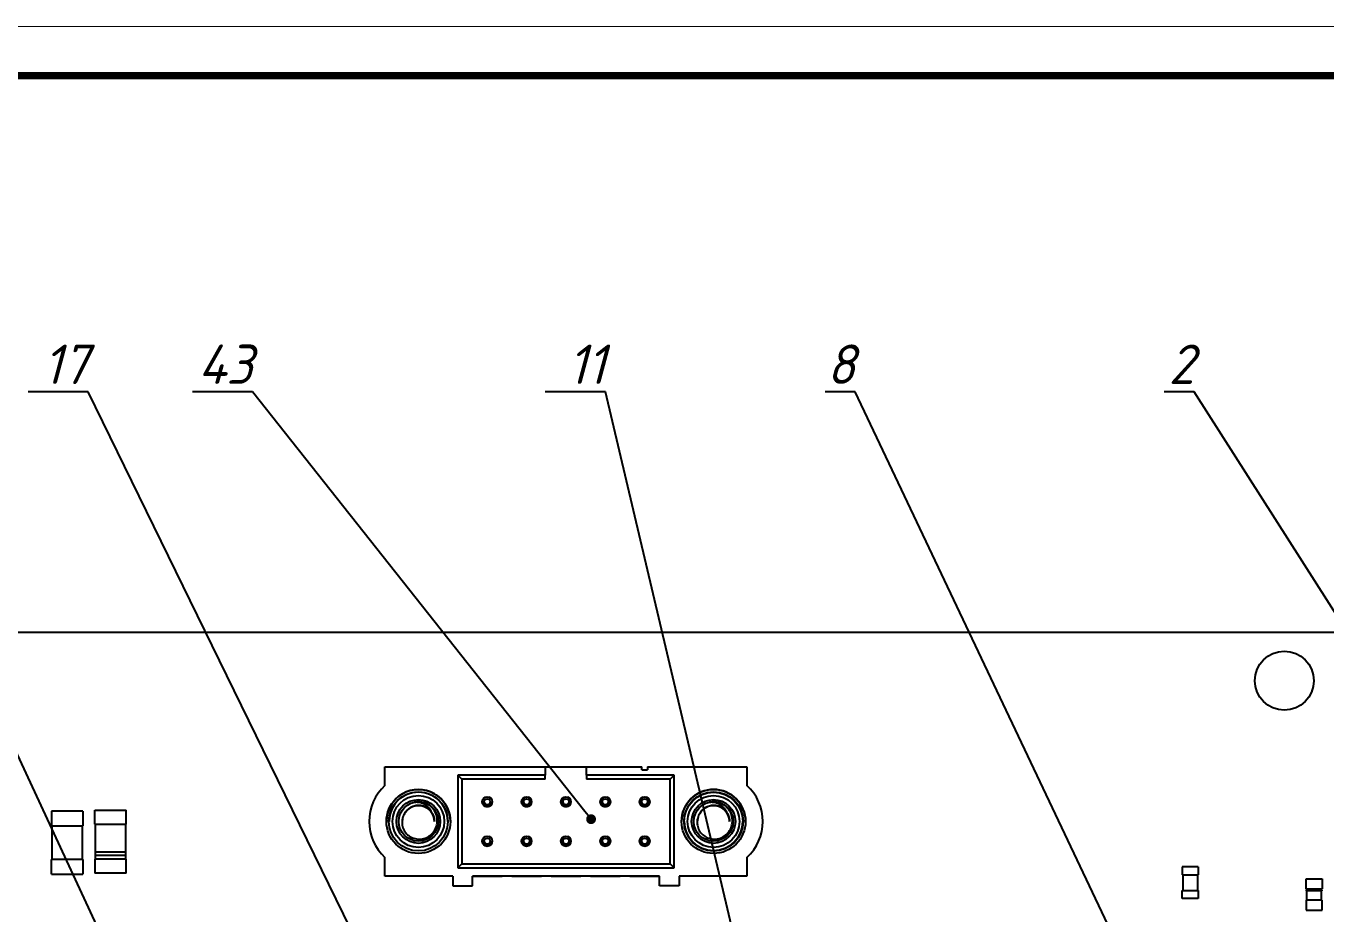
# Model space of a CAD drawing. Header units: millimetres. Extents: x 461 to 1302, y 117 to 711.
# Drawn here: x 597 to 729.2, y 621.1 to 711.3 of the extents above; entities that cross this region are included whole.
import ezdxf
from ezdxf import colors
from ezdxf.entities.mleader import LeaderData, LeaderLine
from ezdxf.math import Vec2, Vec3

# ---------------------------------------------------------------- set-up
doc = ezdxf.new("R2010")
doc.units = ezdxf.units.MM
doc.layers.get('0').update_dxf_attribs({"lineweight": 50})
doc.styles.add('GOST-2.304_Type-B_italic', font='')
doc.styles.get('GOST-2.304_Type-B_italic').set_extended_font_data('GOST Common', italic=True)

# ---------------------------------------------------------------- blocks, each defined once
blk = doc.blocks.new('_Dot')
at = {"color": 0, "linetype": 'ByBlock', "lineweight": -2}
blk.add_line((-0.5, 0), (-1, 0), dxfattribs=at)
at = {"color": 0, "linetype": 'ByBlock', "lineweight": 90, "const_width": 0.5}
blk.add_lwpolyline([(-0.25, 0, 1), (0.25, 0, 1)], format="xyb", close=True, dxfattribs=at)

msp = doc.modelspace()

# ---------------------------------------------------------------- linework, layer by layer
at = {"color": 7, "linetype": 'Continuous', "lineweight": 25}
for p, q in [((574.934, 649.703), (734.932, 649.703)), ((633.502, 634.135), (633.502, 636.019)), ((633.502, 636.019), (649.802, 636.019)), ((649.802, 636.019), (649.802, 635.173)), ((649.802, 636.019), (654.002, 636.019)), ((654.002, 636.019), (659.602, 636.019)), ((654.002, 635.173), (654.002, 636.019)), ((659.602, 635.719), (659.602, 636.019)), ((659.602, 635.719), (660.202, 635.719)), ((660.202, 636.019), (660.202, 635.719)), ((660.202, 636.019), (670.302, 636.019)), ((670.302, 636.019), (670.302, 634.135)), ((649.802, 635.173), (640.898, 635.173)), ((640.898, 635.173), (640.898, 625.765)), ((640.898, 635.173), (641.302, 634.769)), ((641.302, 634.769), (641.302, 626.169)), ((649.802, 634.769), (641.302, 634.769)), ((649.802, 634.769), (649.802, 635.173)), ((662.906, 635.173), (654.002, 635.173)), ((654.002, 635.173), (654.002, 634.769)), ((662.502, 634.769), (654.002, 634.769)), ((662.906, 635.173), (662.502, 634.769)), ((662.502, 626.169), (662.502, 634.769)), ((662.906, 625.765), (662.906, 635.173)), ((599.594, 631.509), (599.594, 630.009)), ((602.794, 631.509), (599.594, 631.509)), ((602.794, 631.509), (602.794, 630.009)), ((603.994, 630.195), (603.994, 631.617)), ((603.994, 631.617), (607.194, 631.617)), ((607.194, 630.195), (607.194, 631.617)), ((635.279, 630.469), (635.36, 630.973)), ((635.764, 631.626), (635.47, 631.219)), ((665.279, 630.469), (665.36, 630.973)), ((665.76, 631.62), (665.47, 631.219)), ((599.594, 630.009), (602.794, 630.009)), ((599.644, 630.009), (599.644, 626.609)), ((602.744, 626.609), (602.744, 630.009)), ((603.994, 630.195), (607.194, 630.195)), ((604.044, 630.195), (604.044, 627.351)), ((607.144, 627.351), (607.144, 630.195)), ((659.408, 628.469), (659.408, 628.469)), ((660.396, 628.469), (660.396, 628.469)), ((602.794, 626.609), (599.594, 626.609)), ((599.594, 625.109), (599.594, 626.609)), ((602.794, 626.609), (602.794, 625.109)), ((603.994, 626.639), (603.994, 625.217)), ((607.194, 626.639), (603.994, 626.639)), ((607.148, 627.351), (604.04, 627.351)), ((604.04, 627.351), (604.04, 626.995)), ((607.148, 626.995), (604.04, 626.995)), ((604.044, 626.995), (604.044, 626.639)), ((607.144, 626.639), (607.144, 626.995)), ((607.148, 626.995), (607.148, 627.351)), ((607.194, 625.217), (607.194, 626.639)), ((633.502, 624.919), (633.502, 626.803)), ((670.302, 626.803), (670.302, 624.919)), ((599.594, 625.109), (602.794, 625.109)), ((607.194, 625.217), (603.994, 625.217)), ((640.898, 625.765), (641.302, 626.169)), ((640.898, 625.765), (662.906, 625.765)), ((641.302, 626.169), (662.502, 626.169)), ((662.906, 625.765), (662.502, 626.169)), ((716.168, 625.853), (714.544, 625.853)), ((714.544, 625.853), (714.544, 625.041)), ((716.168, 625.853), (716.168, 625.041)), ((640.402, 624.919), (633.502, 624.919)), ((640.402, 624.919), (640.402, 623.919)), ((640.402, 623.919), (642.402, 623.919)), ((661.402, 624.919), (642.402, 624.919)), ((642.402, 623.919), (642.402, 624.919)), ((642.402, 624.919), (645.402, 624.919)), ((646.402, 624.919), (645.402, 624.919)), ((646.402, 624.919), (649.402, 624.919)), ((650.402, 624.919), (649.402, 624.919)), ((650.402, 624.919), (653.402, 624.919)), ((654.402, 624.919), (653.402, 624.919)), ((654.402, 624.919), (657.402, 624.919)), ((658.402, 624.919), (657.402, 624.919)), ((658.402, 624.919), (661.402, 624.919)), ((661.402, 623.919), (661.402, 624.919)), ((663.402, 623.919), (661.402, 623.919)), ((670.302, 624.919), (663.402, 624.919)), ((663.402, 624.919), (663.402, 623.919)), ((714.544, 625.041), (716.168, 625.041)), ((714.594, 625.041), (714.594, 623.465)), ((716.118, 623.465), (716.118, 625.041)), ((727.144, 624.653), (728.768, 624.653)), ((727.144, 623.637), (727.144, 624.653)), ((728.768, 624.653), (728.768, 623.637)), ((714.544, 623.465), (716.168, 623.465)), ((714.544, 622.653), (714.544, 623.465)), ((716.168, 622.653), (714.544, 622.653)), ((716.168, 623.465), (716.168, 622.653)), ((727.144, 623.637), (728.768, 623.637)), ((728.768, 622.469), (727.144, 622.469)), ((727.144, 622.469), (727.144, 621.453)), ((727.188, 623.521), (728.724, 623.521)), ((727.188, 623.403), (727.188, 623.521)), ((728.724, 623.403), (727.188, 623.403)), ((727.194, 623.637), (727.194, 623.521)), ((727.194, 623.403), (727.194, 622.469)), ((728.718, 623.521), (728.718, 623.637)), ((728.718, 622.469), (728.718, 623.403)), ((728.724, 623.521), (728.724, 623.403)), ((728.768, 621.453), (728.768, 622.469)), ((727.144, 621.453), (728.768, 621.453))]:
    msp.add_line(p, q, dxfattribs=at)
at = {"color": 7, "lineweight": 40, "true_color": 0xffffff}
for points, const_width in [([(461.272, 711.261), (1302.229, 711.261), (1302.229, 117.303), (461.272, 117.303), (461.272, 711.261)], 0.0991), ([(481.272, 706.261), (1297.272, 706.261)], 0.749)]:
    msp.add_lwpolyline(points, dxfattribs=dict(at, const_width=const_width))
at = {"color": 7, "linetype": 'Continuous', "lineweight": 25, "flags": 128}
for points in [[(643.7, 632.937), (643.541, 632.83), (643.434, 632.673)], [(643.701, 632.013), (643.55, 632.117), (643.442, 632.278)], [(644.357, 632.266), (644.254, 632.117), (644.099, 632.012)], [(644.371, 632.67), (644.263, 632.83), (644.105, 632.937)], [(647.7, 632.937), (647.541, 632.83), (647.434, 632.673)], [(647.701, 632.013), (647.55, 632.117), (647.469, 632.223)], [(648.357, 632.266), (648.254, 632.117), (648.099, 632.012)], [(648.371, 632.67), (648.262, 632.83), (648.105, 632.937)], [(651.7, 632.937), (651.541, 632.83), (651.434, 632.673)], [(651.701, 632.013), (651.55, 632.117), (651.469, 632.223)], [(652.357, 632.266), (652.254, 632.117), (652.099, 632.012)], [(652.371, 632.67), (652.263, 632.83), (652.105, 632.937)], [(655.7, 632.937), (655.541, 632.83), (655.434, 632.673)], [(655.701, 632.013), (655.55, 632.117), (655.469, 632.223)], [(656.357, 632.266), (656.254, 632.117), (656.099, 632.012)], [(656.371, 632.67), (656.263, 632.83), (656.105, 632.937)], [(659.7, 632.937), (659.541, 632.83), (659.434, 632.673)], [(659.701, 632.013), (659.55, 632.117), (659.469, 632.223)], [(660.357, 632.266), (660.254, 632.117), (660.099, 632.012)], [(660.371, 632.67), (660.263, 632.83), (660.105, 632.937)], [(643.7, 628.937), (643.541, 628.83), (643.434, 628.673)], [(643.701, 628.013), (643.55, 628.117), (643.469, 628.223)], [(644.357, 628.266), (644.254, 628.117), (644.099, 628.012)], [(644.371, 628.67), (644.263, 628.83), (644.105, 628.937)], [(647.7, 628.937), (647.541, 628.83), (647.434, 628.673)], [(647.701, 628.013), (647.55, 628.117), (647.469, 628.223)], [(648.357, 628.266), (648.254, 628.117), (648.099, 628.012)], [(648.371, 628.67), (648.262, 628.83), (648.105, 628.937)], [(651.7, 628.937), (651.541, 628.83), (651.434, 628.673)], [(651.701, 628.013), (651.55, 628.117), (651.469, 628.223)], [(652.357, 628.266), (652.254, 628.117), (652.099, 628.012)], [(652.371, 628.67), (652.263, 628.83), (652.105, 628.937)], [(655.7, 628.937), (655.541, 628.83), (655.434, 628.673)], [(655.701, 628.013), (655.55, 628.117), (655.469, 628.223)], [(656.357, 628.266), (656.254, 628.117), (656.099, 628.012)], [(656.371, 628.67), (656.263, 628.83), (656.105, 628.937)], [(659.7, 628.937), (659.541, 628.83), (659.434, 628.673)], [(659.701, 628.013), (659.55, 628.117), (659.469, 628.223)], [(660.357, 628.266), (660.254, 628.117), (660.099, 628.012)], [(660.371, 628.67), (660.263, 628.83), (660.105, 628.937)]]:
    msp.add_lwpolyline(points, dxfattribs=at)
at = {"color": 7, "linetype": 'Continuous', "lineweight": 25}
for centre, radius in [((724.924, 644.775), 3), ((636.902, 630.469), 3.25), ((636.902, 630.469), 3), ((636.902, 630.469), 2.634), ((666.902, 630.469), 3.25), ((666.902, 630.469), 3), ((666.902, 630.469), 2.98), ((666.902, 630.469), 2.634), ((636.902, 630.469), 2.223), ((636.902, 630.469), 2), ((643.902, 632.469), 0.51), ((643.902, 632.469), 0.494), ((643.902, 632.469), 0.3), ((647.902, 632.469), 0.51), ((647.902, 632.469), 0.494), ((647.902, 632.469), 0.3), ((651.902, 632.469), 0.51), ((651.902, 632.469), 0.494), ((651.902, 632.469), 0.3), ((655.902, 632.469), 0.51), ((655.902, 632.469), 0.494), ((655.902, 632.469), 0.3), ((659.902, 632.469), 0.51), ((659.902, 632.469), 0.494), ((659.902, 632.469), 0.3), ((666.902, 630.469), 2.223), ((666.902, 630.469), 2), ((643.902, 628.469), 0.51), ((643.902, 628.469), 0.494), ((643.902, 628.469), 0.3), ((647.902, 628.469), 0.51), ((647.902, 628.469), 0.494), ((647.902, 628.469), 0.3), ((651.902, 628.469), 0.51), ((651.902, 628.469), 0.494), ((651.902, 628.469), 0.3), ((655.902, 628.469), 0.51), ((655.902, 628.469), 0.494), ((655.902, 628.469), 0.3), ((659.902, 628.469), 0.51), ((659.902, 628.469), 0.494), ((659.902, 628.469), 0.3)]:
    msp.add_circle(centre, radius, dxfattribs=at)
for centre, radius, start, end in [((636.902, 630.469), 5, 132.84365, 227.15636), ((636.902, 630.469), 3.25, 0.00001, 180.00001), ((636.902, 630.469), 2.98, 0.00001, 180.00001), ((666.902, 630.469), 3.25, 90.00001, 180.00001), ((666.902, 630.469), 3.25, 0.00001, 90.00001), ((666.902, 630.469), 5, 312.84365, 47.15636), ((636.902, 630.469), 1.623, 30.44748, 149.55253), ((643.902, 632.469), 0.494, 180.00001, 203.88225), ((643.902, 632.469), 0.494, 203.88225, 246.11776), ((643.902, 632.469), 0.494, 246.11776, 293.88225), ((643.902, 632.469), 0.494, 293.88225, 336.11776), ((643.902, 632.469), 0.494, 336.11776, 0.00001), ((647.902, 632.469), 0.494, 180.00001, 203.88225), ((647.902, 632.469), 0.494, 203.88225, 246.11776), ((647.902, 632.469), 0.494, 246.11776, 293.88225), ((647.902, 632.469), 0.494, 293.88225, 336.11776), ((647.902, 632.469), 0.494, 336.11776, 0.00001), ((651.902, 632.469), 0.494, 180.00001, 203.88225), ((651.902, 632.469), 0.494, 203.88225, 246.11776), ((651.902, 632.469), 0.494, 246.11776, 293.88225), ((651.902, 632.469), 0.494, 293.88225, 336.11776), ((651.902, 632.469), 0.494, 336.11776, 0.00001), ((655.902, 632.469), 0.494, 180.00001, 203.88225), ((655.902, 632.469), 0.494, 203.88225, 246.11776), ((655.902, 632.469), 0.494, 246.11776, 293.88225), ((655.902, 632.469), 0.494, 293.88225, 336.11776), ((655.902, 632.469), 0.494, 336.11776, 0.00001), ((659.902, 632.469), 0.494, 180.00001, 203.88225), ((659.902, 632.469), 0.494, 203.88225, 246.11776), ((659.902, 632.469), 0.494, 246.11776, 293.88225), ((659.902, 632.469), 0.494, 293.88225, 336.11776), ((659.902, 632.469), 0.494, 336.11776, 0.00001), ((666.902, 630.469), 1.623, 30.44748, 149.55253), ((636.902, 630.469), 5, 180.00001, 227.15636), ((636.902, 630.469), 1.623, 359.99956, 30.44707), ((666.902, 630.469), 2.98, 180.00001, 270.00001), ((666.902, 630.469), 2.98, 270.00001, 0.00001), ((666.902, 630.469), 1.623, 359.99956, 30.44707), ((666.902, 630.469), 5, 312.84365, 0.00001), ((643.902, 628.469), 0.494, 180.00001, 203.88225), ((643.902, 628.469), 0.494, 203.88225, 246.11776), ((643.902, 628.469), 0.494, 246.11776, 293.88225), ((643.902, 628.469), 0.494, 293.88225, 336.11776), ((643.902, 628.469), 0.494, 336.11776, 0.00001), ((647.902, 628.469), 0.494, 180.00001, 203.88225), ((647.902, 628.469), 0.494, 203.88225, 246.11776), ((647.902, 628.469), 0.494, 246.11776, 293.88225), ((647.902, 628.469), 0.494, 293.88225, 336.11776), ((647.902, 628.469), 0.494, 336.11776, 0.00001), ((651.902, 628.469), 0.494, 180.00001, 203.88225), ((651.902, 628.469), 0.494, 203.88225, 246.11776), ((651.902, 628.469), 0.494, 246.11776, 293.88225), ((651.902, 628.469), 0.494, 293.88225, 336.11776), ((651.902, 628.469), 0.494, 336.11776, 0.00001), ((655.902, 628.469), 0.494, 180.00001, 203.88225), ((655.902, 628.469), 0.494, 203.88225, 246.11776), ((655.902, 628.469), 0.494, 246.11776, 293.88225), ((655.902, 628.469), 0.494, 293.88225, 336.11776), ((655.902, 628.469), 0.494, 336.11776, 0.00001), ((659.902, 628.469), 0.494, 180.00001, 203.88225), ((659.902, 628.469), 0.494, 203.88225, 246.11776), ((659.902, 628.469), 0.494, 246.11776, 293.88225), ((659.902, 628.469), 0.494, 293.88225, 336.11776), ((659.902, 628.469), 0.494, 336.11776, 0.00001)]:
    msp.add_arc(centre, radius, start, end, dxfattribs=at)
for points, knots in [([(635.503, 631.291), (635.421, 631.138), (635.283, 630.879), (635.216, 630.415), (635.267, 629.934), (635.5, 629.423), (635.9, 629.002), (636.426, 628.729), (637.02, 628.641), (637.62, 628.755), (638.157, 629.061), (638.571, 629.535), (638.774, 630.033), (638.845, 630.572), (638.772, 631.126), (638.481, 631.726), (638.15, 632.009), (637.987, 632.149)], [0, 0, 0, 0, 0.061373, 0.1034368, 0.1647862, 0.2311159, 0.2994374, 0.3678254, 0.4382743, 0.508828, 0.5813338, 0.6541384, 0.7286261, 0.7691, 0.8465373, 0.9240397, 1, 1, 1, 1]), ([(638.444, 630.976), (638.369, 631.144), (638.221, 631.481), (637.801, 631.855), (637.292, 632.077), (636.735, 632.115), (636.201, 631.965), (635.745, 631.661), (635.559, 631.362), (635.47, 631.219)], [0, 0, 0, 0, 0.14455232, 0.28908552, 0.43364177, 0.57817663, 0.72272816, 0.867267, 1, 1, 1, 1]), ([(635.503, 631.291), (635.604, 631.432), (635.813, 631.722), (636.288, 632.003), (636.83, 632.122), (637.383, 632.052), (637.882, 631.802), (638.265, 631.401), (638.495, 630.934), (638.504, 630.609), (638.509, 630.467)], [0, 0, 0, 0, 0.1224605, 0.2520902, 0.3817009, 0.5113253, 0.6409419, 0.7705569, 0.9001803, 1, 1, 1, 1]), ([(638.861, 630.687), (638.853, 630.808), (638.828, 631.153), (638.543, 631.668), (638.06, 632.148), (637.437, 632.434), (636.886, 632.493), (636.574, 632.44), (636.482, 632.424)], [0, 0, 0, 0, 0.10805, 0.3101185, 0.512206, 0.7143627, 0.9166376, 1, 1, 1, 1]), ([(636.482, 632.424), (636.577, 632.44), (636.863, 632.488), (637.397, 632.45), (637.779, 632.255), (637.987, 632.149)], [0, 0, 0, 0, 0.1838844, 0.5566849, 1, 1, 1, 1]), ([(638.301, 631.291), (638.232, 631.439), (638.084, 631.757), (637.673, 632.133), (637.122, 632.403), (636.703, 632.417), (636.482, 632.424)], [0, 0, 0, 0, 0.2130093, 0.4570028, 0.7148526, 1, 1, 1, 1]), ([(665.503, 631.291), (665.421, 631.138), (665.283, 630.879), (665.216, 630.415), (665.267, 629.934), (665.5, 629.423), (665.9, 629.002), (666.426, 628.729), (667.02, 628.641), (667.62, 628.755), (668.157, 629.061), (668.571, 629.535), (668.774, 630.033), (668.845, 630.572), (668.772, 631.126), (668.481, 631.726), (668.15, 632.009), (667.987, 632.149)], [0, 0, 0, 0, 0.061373, 0.1034351, 0.1647863, 0.2311153, 0.2994368, 0.3678257, 0.4382745, 0.5088286, 0.5813335, 0.6541382, 0.7286259, 0.7690999, 0.8465373, 0.9240396, 1, 1, 1, 1]), ([(668.444, 630.976), (668.369, 631.144), (668.221, 631.481), (667.801, 631.855), (667.292, 632.077), (666.735, 632.115), (666.201, 631.965), (665.745, 631.662), (665.559, 631.362), (665.47, 631.219)], [0, 0, 0, 0, 0.1445522, 0.2890853, 0.4336414, 0.5781761, 0.7227275, 0.8672639, 1, 1, 1, 1]), ([(665.503, 631.291), (665.604, 631.432), (665.813, 631.722), (666.288, 632.003), (666.83, 632.122), (667.383, 632.052), (667.882, 631.802), (668.265, 631.401), (668.495, 630.934), (668.504, 630.609), (668.509, 630.467)], [0, 0, 0, 0, 0.1224578, 0.2520875, 0.3816982, 0.5113221, 0.6409387, 0.7705537, 0.9001803, 1, 1, 1, 1]), ([(668.861, 630.687), (668.853, 630.808), (668.828, 631.153), (668.543, 631.668), (668.06, 632.148), (667.437, 632.434), (666.886, 632.494), (666.574, 632.44), (666.482, 632.424)], [0, 0, 0, 0, 0.1080499, 0.3101242, 0.5122053, 0.7143618, 0.916637, 1, 1, 1, 1]), ([(666.482, 632.424), (666.577, 632.44), (666.863, 632.488), (667.397, 632.45), (667.779, 632.255), (667.987, 632.149)], [0, 0, 0, 0, 0.1838844, 0.5566849, 1, 1, 1, 1]), ([(668.301, 631.291), (668.232, 631.439), (668.084, 631.757), (667.673, 632.133), (667.122, 632.403), (666.703, 632.417), (666.482, 632.424)], [0, 0, 0, 0, 0.2130146, 0.4570035, 0.7148529, 1, 1, 1, 1]), ([(638.291, 631.278), (638.315, 631.247), (638.449, 631.07), (638.512, 630.776), (638.522, 630.532), (638.525, 630.469)], [0, 0, 0, 0, 0.1380792, 0.7783653, 1, 1, 1, 1]), ([(668.291, 631.278), (668.315, 631.247), (668.449, 631.07), (668.512, 630.776), (668.522, 630.532), (668.525, 630.469)], [0, 0, 0, 0, 0.1380879, 0.7783676, 1, 1, 1, 1])]:
    msp.add_open_spline(points, degree=3, knots=knots, dxfattribs=at)

# ---------------------------------------------------------------- leaders
at = {"color": 7, "lineweight": 20, "true_color": 0xffffff}
ml = msp.add_multileader_mtext('Standard', dxfattribs=at)
ml.set_content('12', color=(255, 255, 255), style='GOST-2.304_Type-B_italic')
ml.set_leader_properties()
ml.set_arrow_properties(name='DOT')
ml.build(insert=Vec2(0, 0))
ml.multileader.update_dxf_attribs({"text_left_attachment_type": 6, "text_right_attachment_type": 6, "dogleg_length": 0, "arrow_head_size": 1})
ctx = ml.context
ctx.base_point, ctx.arrow_head_size, ctx.landing_gap_size, ctx.plane_origin = Vec3(574.81, 674.134), 1, 0, Vec3(636.907, 503.188)
ctx.left_attachment, ctx.right_attachment, ctx.text_align_type = 6, 6, 2
notes = []
notes.append((ctx, [(0, (1, 1, 0), (578.979, 674.134), (-1, 0), 0, [(0, [(660.377, 499.316)], 0, [])])]))
ctx.mtext.insert, ctx.mtext.alignment, ctx.mtext.flow_direction = Vec3(578.979, 678.934), 3, 5
ml = msp.add_multileader_mtext('Standard', dxfattribs=at)
ml.set_content('17', color=(255, 255, 255), style='GOST-2.304_Type-B_italic')
ml.set_leader_properties()
ml.set_arrow_properties(name='DOT')
ml.build(insert=Vec2(0, 0))
ml.multileader.update_dxf_attribs({"text_left_attachment_type": 6, "text_right_attachment_type": 6, "dogleg_length": 0, "arrow_head_size": 1})
ctx = ml.context
ctx.base_point, ctx.arrow_head_size, ctx.landing_gap_size, ctx.plane_origin = Vec3(598.987, 674.134), 1, 0, Vec3(644.915, 589.157)
ctx.left_attachment, ctx.right_attachment, ctx.text_align_type = 6, 6, 2
notes.append((ctx, [(0, (1, 1, 0), (603.335, 674.134), (-1, 0), 0, [(0, [(644.915, 589.157)], 0, [])])]))
ctx.mtext.insert, ctx.mtext.alignment, ctx.mtext.flow_direction = Vec3(603.335, 678.934), 3, 5
ml = msp.add_multileader_mtext('Standard', dxfattribs=at)
ml.set_content('43', color=(255, 255, 255), style='GOST-2.304_Type-B_italic')
ml.set_leader_properties()
ml.set_arrow_properties(name='DOT')
ml.build(insert=Vec2(0, 0))
ml.multileader.update_dxf_attribs({"text_left_attachment_type": 6, "text_right_attachment_type": 6, "dogleg_length": 0, "arrow_head_size": 1})
ctx = ml.context
ctx.base_point, ctx.arrow_head_size, ctx.landing_gap_size, ctx.plane_origin = Vec3(614.118, 674.134), 1, 0, Vec3(654.002, 636.019)
ctx.left_attachment, ctx.right_attachment, ctx.text_align_type = 6, 6, 2
notes.append((ctx, [(0, (1, 1, 0), (620.051, 674.134), (-1, 0), 0, [(0, [(654.456, 630.699)], 0, [])])]))
ctx.mtext.insert, ctx.mtext.alignment, ctx.mtext.flow_direction = Vec3(620.051, 678.934), 3, 5
ml = msp.add_multileader_mtext('Standard', dxfattribs=at)
ml.set_content('11', color=(255, 255, 255), style='GOST-2.304_Type-B_italic')
ml.set_leader_properties()
ml.set_arrow_properties(name='DOT')
ml.build(insert=Vec2(0, 0))
ml.multileader.update_dxf_attribs({"text_left_attachment_type": 6, "text_right_attachment_type": 6, "dogleg_length": 0, "arrow_head_size": 1})
ctx = ml.context
ctx.base_point, ctx.arrow_head_size, ctx.landing_gap_size, ctx.plane_origin = Vec3(652.391, 674.134), 1, 0, Vec3(697.262, 572.369)
ctx.left_attachment, ctx.right_attachment, ctx.text_align_type = 6, 6, 2
notes.append((ctx, [(0, (1, 1, 0), (655.912, 674.134), (-1, 0), 0, [(0, [(682.997, 559.363)], 0, [])])]))
ctx.mtext.insert, ctx.mtext.alignment, ctx.mtext.flow_direction = Vec3(655.912, 678.934), 3, 5
ml = msp.add_multileader_mtext('Standard', dxfattribs=at)
ml.set_content('8', color=(255, 255, 255), style='GOST-2.304_Type-B_italic')
ml.set_leader_properties()
ml.set_arrow_properties(name='DOT')
ml.build(insert=Vec2(0, 0))
ml.multileader.update_dxf_attribs({"text_left_attachment_type": 6, "text_right_attachment_type": 6, "dogleg_length": 0, "arrow_head_size": 1})
ctx = ml.context
ctx.base_point, ctx.arrow_head_size, ctx.landing_gap_size, ctx.plane_origin = Vec3(678.635, 674.134), 1, 0, Vec3(708.815, 617.311)
ctx.left_attachment, ctx.right_attachment, ctx.text_align_type = 6, 6, 2
notes.append((ctx, [(0, (1, 1, 0), (681.295, 674.134), (-1, 0), 0, [(0, [(711.258, 611.016)], 0, [])])]))
ctx.mtext.insert, ctx.mtext.alignment, ctx.mtext.flow_direction = Vec3(681.295, 678.934), 3, 5
ml = msp.add_multileader_mtext('Standard', dxfattribs=at)
ml.set_content('2', color=(255, 255, 255), style='GOST-2.304_Type-B_italic')
ml.set_leader_properties()
ml.set_arrow_properties(name='DOT')
ml.build(insert=Vec2(0, 0))
ml.multileader.update_dxf_attribs({"text_left_attachment_type": 6, "text_right_attachment_type": 6, "dogleg_length": 0, "arrow_head_size": 1})
ctx = ml.context
ctx.base_point, ctx.arrow_head_size, ctx.landing_gap_size, ctx.plane_origin = Vec3(712.923, 674.134), 1, 0, Vec3(747.902, 623.721)
ctx.left_attachment, ctx.right_attachment, ctx.text_align_type = 6, 6, 2
notes.append((ctx, [(0, (1, 1, 0), (715.762, 674.134), (-1, 0), 0, [(0, [(747.902, 623.721)], 0, [])])]))
ctx.mtext.insert, ctx.mtext.alignment, ctx.mtext.flow_direction = Vec3(715.762, 678.934), 3, 5
for ctx, leaders in notes:
    for number, flags, end, landing, length, lines in leaders:
        leader = LeaderData()
        leader.index, (leader.has_last_leader_line, leader.has_dogleg_vector, leader.attachment_direction) = number, flags
        leader.last_leader_point, leader.dogleg_vector, leader.dogleg_length = Vec3(end), Vec3(landing), length
        for number, points, colour, breaks in lines:
            line = LeaderLine()
            line.index, line.vertices, line.color, line.breaks = number, Vec3.list(points), colors.encode_raw_color(colour), breaks
            leader.lines.append(line)
        ctx.leaders.append(leader)

doc.saveas('drawing.dxf')
